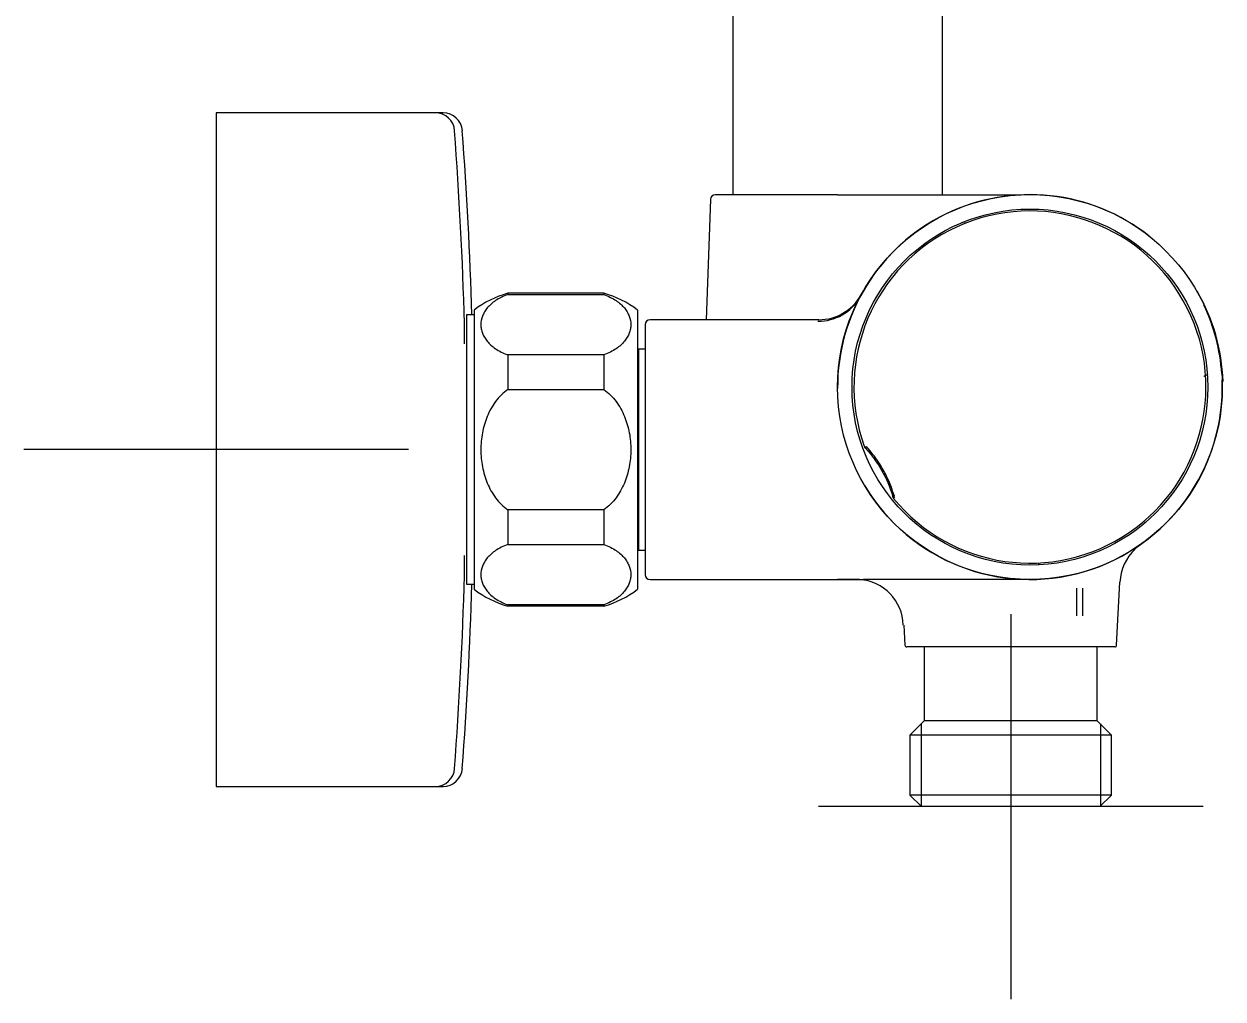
# Model space of a CAD drawing. Header units: millimetres. Extents: x -60 to 7633, y -2614 to 2146.
# Drawn here: x 399.1 to 523.8, y 745.3 to 846.6 of the extents above; entities that cross this region are included whole.
import ezdxf

# ---------------------------------------------------------------- set-up
doc = ezdxf.new("R2010")
doc.units = ezdxf.units.MM
doc.layers.get('0').update_dxf_attribs({"color": 250})

msp = doc.modelspace()

# ---------------------------------------------------------------- linework, layer by layer
at = {"linetype": 'Continuous'}
for p, q in [((472.83, 1259.83), (472.83, 828.86)), ((494.63, 828.86), (494.63, 1259.83)), ((419.13, 837.38), (419.13, 767.38)), ((441.92, 837.38), (419.13, 837.38)), ((442.72, 837.38), (441.92, 837.38)), ((470.51, 828.37), (470.08, 815.88)), ((483.73, 828.86), (471.01, 828.86)), ((483.73, 828.86), (502.61, 828.86)), ((419.13, 822.38), (419.13, 782.38)), ((419.13, 822.38), (419.13, 782.38)), ((449.43, 818.63), (449.43, 818.49)), ((459.43, 818.63), (449.43, 818.63)), ((449.43, 818.49), (459.43, 818.49)), ((459.43, 818.63), (459.43, 818.49)), ((486.22, 818.56), (486.11, 818.35)), ((486.12, 818.38), (486.41, 818.88)), ((445.93, 816.88), (445.93, 787.88)), ((462.93, 816.88), (462.93, 787.88)), ((444.94, 813.38), (444.94, 815.43)), ((445.13, 816.38), (445.13, 788.38)), ((445.93, 816.38), (445.13, 816.38)), ((463.73, 815.38), (463.73, 789.38)), ((481.79, 815.88), (464.23, 815.88)), ((449.43, 812.24), (449.43, 808.63)), ((459.43, 812.24), (449.43, 812.24)), ((459.43, 812.24), (459.43, 808.63)), ((463.03, 812.83), (462.93, 812.74)), ((463.03, 812.83), (463.03, 791.93)), ((463.73, 812.83), (463.03, 812.83)), ((449.43, 808.63), (459.43, 808.63)), ((439.13, 802.38), (399.13, 802.38)), ((439.13, 802.38), (399.13, 802.38)), ((489.69, 797.34), (489.46, 797.58)), ((489.47, 797.41), (489.63, 797.53)), ((449.43, 796.13), (449.43, 792.51)), ((459.43, 796.13), (449.43, 796.13)), ((459.43, 796.13), (459.43, 792.51)), ((449.43, 792.51), (459.43, 792.51)), ((462.93, 792.01), (463.03, 791.93)), ((463.03, 791.93), (463.73, 791.93)), ((444.94, 789.32), (444.94, 791.38)), ((445.13, 788.38), (445.93, 788.38)), ((464.23, 788.88), (486.41, 788.88)), ((486, 788.88), (483.73, 788.88)), ((503.73, 788.88), (486.41, 788.88)), ((508.62, 785.11), (508.62, 787.98)), ((509.23, 785.11), (509.23, 787.98)), ((512.74, 782.07), (513.08, 788.6)), ((449.43, 786.26), (449.43, 786.13)), ((459.43, 786.26), (449.43, 786.26)), ((449.43, 786.13), (459.43, 786.13)), ((459.43, 786.26), (459.43, 786.13)), ((501.73, 785.28), (501.73, 745.28)), ((490.61, 784.15), (490.72, 782.07)), ((512.54, 781.88), (490.92, 781.88)), ((492.73, 781.88), (492.73, 774.18)), ((510.73, 774.18), (510.73, 781.88)), ((492.73, 774.18), (491.25, 772.7)), ((492.42, 773.87), (492.42, 765.32)), ((510.73, 774.18), (492.73, 774.18)), ((512.21, 772.7), (510.73, 774.18)), ((511.05, 773.87), (511.05, 765.32)), ((512.21, 772.7), (491.25, 772.7)), ((491.25, 772.7), (491.25, 766.48)), ((512.21, 766.48), (512.21, 772.7)), ((419.13, 767.38), (441.92, 767.38)), ((441.92, 767.38), (442.72, 767.38)), ((512.21, 766.48), (491.25, 766.48)), ((491.25, 766.48), (492.45, 765.28)), ((511.01, 765.28), (512.21, 766.48)), ((521.73, 765.28), (481.73, 765.28)), ((511.01, 765.28), (492.45, 765.28))]:
    msp.add_line(p, q, dxfattribs=at)
for radius in [20, 18.5]:
    msp.add_circle((503.73, 808.88), radius, dxfattribs=at)
for centre, radius, start, end in [((441.92, 835.38), 2, 4.2243, 90), ((442.72, 835.38), 2, 4.2243, 90), ((-4.87, 802.38), 450, 1.6666, 4.2243), ((-4.07, 802.38), 450, 1.7828, 4.2243), ((471.01, 828.36), 0.5, 90, 178), ((503.73, 808.88), 20, 51.6413, 180.3986), ((502.61, 833.86), 5, 270, 272.563), ((503.73, 808.88), 18.3, 219.1982, 199.5618), ((496.95, 825.16), 0.86, 86.0687, 113.4632), ((493.33, 823.12), 0.86, 125.2968, 152.6913), ((452.07, 808.98), 10, 105.282, 127.8481), ((456.8, 808.98), 10, 52.1519, 74.718), ((481.76, 820.65), 4.92, 269.1164, 330.663), ((481.79, 820.88), 5, 270, 330.0002), ((480.77, 821.17), 6.04, 330.9132, 331.9023), ((503.82, 808.81), 20, 1.8936, 29.9774), ((503.73, 808.88), 20, 4.0183, 25.2401), ((443.94, 815.43), 1, 0, 1.6666), ((464.23, 815.38), 0.5, 90, 180), ((503.73, 808.88), 20, 210.849, 2.0332), ((519.42, 809.39), 4.39, 1.0761, 3.3583), ((491.29, 804.46), 5.09, 199.5627, 200.9603), ((486.67, 802.67), 0.141, 196.0162, 227.7283), ((491.56, 797.23), 7.31, 131.4902, 133.0566), ((486.67, 802.73), 0.191, 238.108, 269.7258), ((477.06, 793.86), 12.95, 16.6785, 42.0815), ((489.63, 797.48), 0.191, 149.0437, 180.6783), ((487.29, 805.09), 7.91, 285.7622, 287.2059), ((493.5, 800.53), 5.09, 217.7997, 219.1973), ((514.92, 795.23), 0.855, 308.542, 335.9819), ((518.01, 788.43), 4.92, 132.8405, 178.1605), ((503.73, 790.88), 1, 331.38, 344.0645), ((-4.87, 802.38), 450, 355.7757, 358.3334), ((443.94, 789.32), 1, 358.3334, 0), ((464.23, 789.38), 0.5, 180, 270), ((-4.07, 802.38), 450, 355.7757, 358.2172), ((485.67, 784), 4.89, 1.7637, 86.2327), ((452.07, 795.77), 10, 232.1519, 254.718), ((456.8, 795.77), 10, 285.282, 307.8481), ((490.92, 782.08), 0.2, 183, 270), ((512.54, 782.08), 0.2, 270, 357), ((441.92, 769.38), 2, 270, 355.7757), ((442.72, 769.38), 2, 270, 355.7757)]:
    msp.add_arc(centre, radius, start, end, dxfattribs=at)
for points, knots in [([(449.43, 818.49), (448.95, 818.32), (448.53, 818.11), (448, 817.75), (447.84, 817.63), (447.55, 817.37), (447.42, 817.24), (447.19, 816.96), (447.09, 816.83), (446.93, 816.54), (446.86, 816.39), (446.69, 815.96), (446.64, 815.66), (446.64, 815.22), (446.65, 815.07), (446.71, 814.78), (446.75, 814.63), (446.86, 814.34), (446.92, 814.2), (447.09, 813.92), (447.19, 813.78), (447.53, 813.36), (447.81, 813.1), (448.35, 812.75), (448.54, 812.63), (448.96, 812.42), (449.19, 812.33), (449.43, 812.24)], [0, 0, 0, 0, 0.125, 0.125, 0.1875, 0.1875, 0.25, 0.25, 0.3125, 0.3125, 0.375, 0.375, 0.5, 0.5, 0.5625, 0.5625, 0.625, 0.625, 0.6875, 0.6875, 0.75, 0.75, 0.875, 0.875, 0.9375, 0.9375, 1, 1, 1, 1]), ([(459.43, 818.49), (459.92, 818.32), (460.34, 818.11), (460.87, 817.75), (461.03, 817.63), (461.32, 817.37), (461.45, 817.24), (461.68, 816.96), (461.77, 816.83), (461.94, 816.54), (462.01, 816.39), (462.18, 815.96), (462.23, 815.66), (462.23, 815.22), (462.22, 815.07), (462.16, 814.78), (462.12, 814.63), (462.01, 814.34), (461.95, 814.2), (461.78, 813.92), (461.68, 813.78), (461.34, 813.36), (461.06, 813.1), (460.52, 812.75), (460.33, 812.63), (459.9, 812.42), (459.68, 812.33), (459.43, 812.24)], [0, 0, 0, 0, 0.125, 0.125, 0.1875, 0.1875, 0.25, 0.25, 0.3125, 0.3125, 0.375, 0.375, 0.5, 0.5, 0.5625, 0.5625, 0.625, 0.625, 0.6875, 0.6875, 0.75, 0.75, 0.875, 0.875, 0.9375, 0.9375, 1, 1, 1, 1]), ([(449.43, 808.63), (448.95, 808.28), (448.53, 807.85), (447.81, 806.89), (447.53, 806.38), (447.19, 805.56), (447.09, 805.27), (446.92, 804.7), (446.85, 804.41), (446.69, 803.55), (446.64, 802.95), (446.64, 801.76), (446.69, 801.18), (446.86, 800.31), (446.93, 800.02), (447.1, 799.45), (447.2, 799.17), (447.53, 798.36), (447.82, 797.85), (448.35, 797.13), (448.55, 796.91), (448.97, 796.49), (449.19, 796.3), (449.43, 796.13)], [0, 0, 0, 0, 0.125, 0.125, 0.25, 0.25, 0.3125, 0.3125, 0.375, 0.375, 0.5, 0.5, 0.625, 0.625, 0.6875, 0.6875, 0.75, 0.75, 0.875, 0.875, 0.9375, 0.9375, 1, 1, 1, 1]), ([(459.43, 808.63), (459.92, 808.28), (460.34, 807.85), (461.06, 806.89), (461.34, 806.38), (461.68, 805.56), (461.78, 805.27), (461.95, 804.7), (462.02, 804.41), (462.18, 803.55), (462.23, 802.95), (462.23, 801.76), (462.17, 801.18), (462.01, 800.31), (461.94, 800.02), (461.77, 799.45), (461.67, 799.17), (461.33, 798.36), (461.05, 797.85), (460.52, 797.13), (460.32, 796.91), (459.9, 796.49), (459.68, 796.3), (459.43, 796.13)], [0, 0, 0, 0, 0.125, 0.125, 0.25, 0.25, 0.3125, 0.3125, 0.375, 0.375, 0.5, 0.5, 0.625, 0.625, 0.6875, 0.6875, 0.75, 0.75, 0.875, 0.875, 0.9375, 0.9375, 1, 1, 1, 1]), ([(489.63, 797.53), (489.48, 798.02), (489.32, 798.49), (488.93, 799.41), (488.71, 799.85), (488.22, 800.72), (487.96, 801.14), (487.37, 801.94), (487.06, 802.33), (486.72, 802.7)], [0, 0, 0, 0, 0.25, 0.25, 0.5, 0.5, 0.75, 0.75, 1, 1, 1, 1]), ([(449.43, 792.51), (448.95, 792.34), (448.53, 792.13), (448, 791.77), (447.84, 791.65), (447.55, 791.39), (447.42, 791.26), (447.19, 790.98), (447.09, 790.84), (446.93, 790.56), (446.86, 790.41), (446.69, 789.98), (446.64, 789.68), (446.64, 789.24), (446.65, 789.09), (446.71, 788.8), (446.75, 788.65), (446.86, 788.36), (446.92, 788.22), (447.09, 787.94), (447.19, 787.79), (447.53, 787.38), (447.81, 787.12), (448.35, 786.77), (448.54, 786.65), (448.96, 786.44), (449.19, 786.35), (449.43, 786.26)], [0, 0, 0, 0, 0.125, 0.125, 0.1875, 0.1875, 0.25, 0.25, 0.3125, 0.3125, 0.375, 0.375, 0.5, 0.5, 0.5625, 0.5625, 0.625, 0.625, 0.6875, 0.6875, 0.75, 0.75, 0.875, 0.875, 0.9375, 0.9375, 1, 1, 1, 1]), ([(459.43, 792.51), (459.92, 792.34), (460.34, 792.13), (460.87, 791.77), (461.03, 791.65), (461.32, 791.39), (461.45, 791.26), (461.68, 790.98), (461.77, 790.84), (461.94, 790.56), (462.01, 790.41), (462.18, 789.98), (462.23, 789.68), (462.23, 789.24), (462.22, 789.09), (462.16, 788.8), (462.12, 788.65), (462.01, 788.36), (461.95, 788.22), (461.78, 787.94), (461.68, 787.79), (461.34, 787.38), (461.06, 787.12), (460.52, 786.77), (460.33, 786.65), (459.9, 786.44), (459.68, 786.35), (459.43, 786.26)], [0, 0, 0, 0, 0.125, 0.125, 0.1875, 0.1875, 0.25, 0.25, 0.3125, 0.3125, 0.375, 0.375, 0.5, 0.5, 0.5625, 0.5625, 0.625, 0.625, 0.6875, 0.6875, 0.75, 0.75, 0.875, 0.875, 0.9375, 0.9375, 1, 1, 1, 1])]:
    msp.add_open_spline(points, degree=3, knots=knots, dxfattribs=at)
msp.add_open_spline([(521.8, 809.99), (521.9, 810.04), (522.05, 810.12), (522.26, 810.23)], degree=3, dxfattribs=at)

doc.saveas('drawing.dxf')
